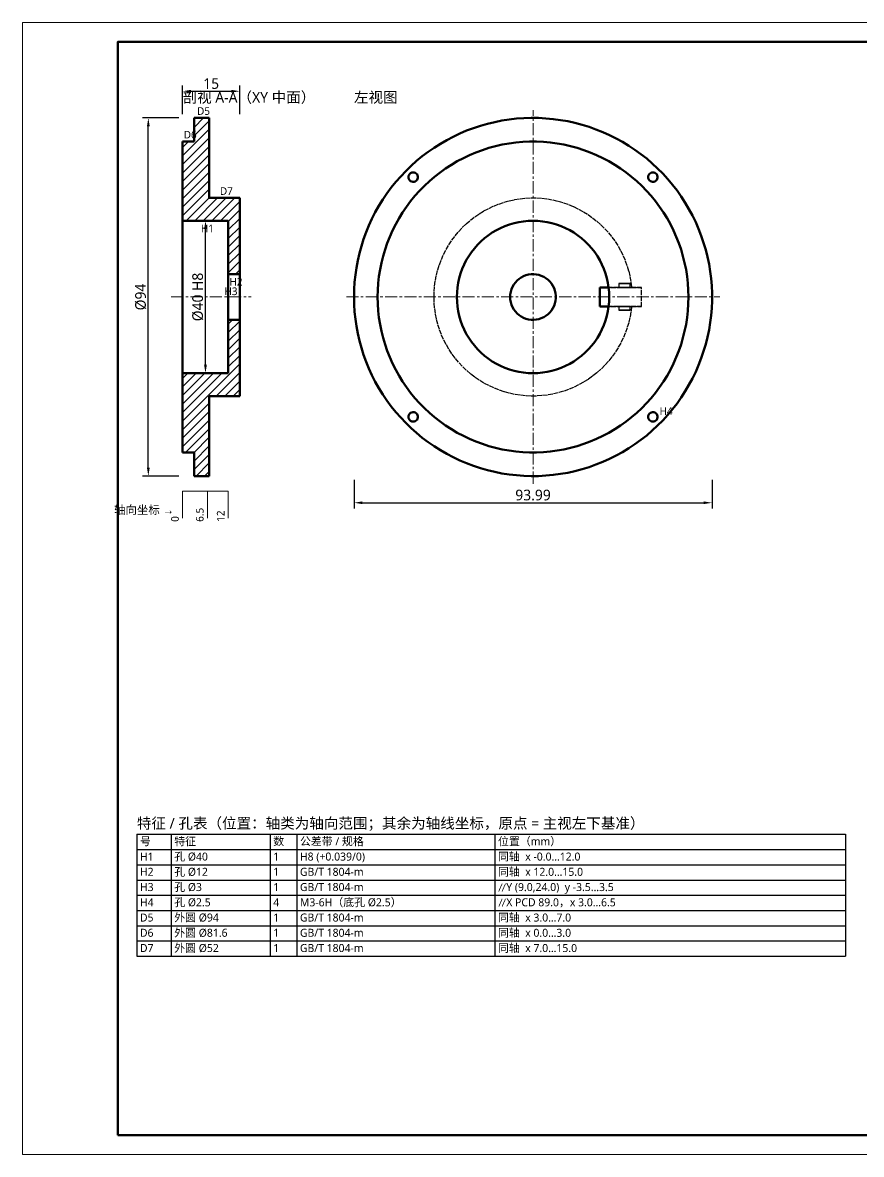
# Model space of a CAD drawing. Header units: millimetres. Extents: x 0 to 420, y 0 to 297.
# Drawn here: x 0 to 220.2, y 0 to 297 of the extents above; entities that cross this region are included whole.
import ezdxf

# ---------------------------------------------------------------- set-up
doc = ezdxf.new("R2010")
doc.units = ezdxf.units.MM
doc.linetypes.add('CENTER', pattern=[5.08, 3.175, -0.635, 0.635, -0.635])
doc.linetypes.add('DASHED', pattern=[1.524, 1.27, -0.254])
for name, color, linetype, lineweight in [('CENTER', 1, 'CENTER', 18), ('DIM', 3, 'CONTINUOUS', 18), ('FRAME', 7, 'CONTINUOUS', 70), ('HATCH', 8, 'CONTINUOUS', 13), ('HIDDEN', 8, 'DASHED', 25), ('TEXT', 7, 'CONTINUOUS', 25), ('VISIBLE', 7, 'CONTINUOUS', 50)]:
    doc.layers.add(name, color=color, linetype=linetype, lineweight=lineweight)
doc.styles.add('CJK', font='NotoSansCJK-Regular.ttc')
doc.dimstyles.new('GB', dxfattribs={"dimtxt": 2.8, "dimasz": 2.2, "dimexe": 1.5, "dimexo": 1, "dimgap": 0.6, "dimtad": 1, "dimlfac": 100, "dimzin": 12, "dimdsep": 46, "dimtxsty": 'CJK', "dimcen": 2.5, "dimazin": 3, "dimtfac": 0.5, "dimtmove": 2, "dimatfit": 3})

msp = doc.modelspace()

# ---------------------------------------------------------------- hatches: boundary and pattern name
at = {"layer": 'HATCH'}
h = msp.add_hatch(dxfattribs=at)
h.set_pattern_fill('ANSI31', scale=0.5)
h.paths.add_polyline_path([(49, 251), (49, 251.30108), (49, 251.60215), (49, 251.90323), (49, 252.2043), (49, 252.50538), (49, 252.80645), (49, 253.10753), (49, 253.4086), (49, 253.70968), (49, 254.01075), (49, 254.31183), (49, 254.6129), (49, 254.91398), (49, 255.21505), (49, 255.51613), (49, 255.8172), (49, 256.11828), (49, 256.41935), (49, 256.72043), (49, 257.02151), (49, 257.32258), (49, 257.62366), (49, 257.92473), (49, 258.22581), (49, 258.52688), (49, 258.82796), (49, 259.12903), (49, 259.43011), (49, 259.73118), (49, 260.03226), (49, 260.33333), (49, 260.63441), (49, 260.93548), (49, 261.23656), (49, 261.53763), (49, 261.83871), (49, 262.13978), (49, 262.44086), (49, 262.74194), (49, 263.04301), (49, 263.34409), (49, 263.64516), (49, 263.94624), (49, 264.24731), (49, 264.54839), (49, 264.84946), (49, 265.15054), (49, 265.45161), (49, 265.75269), (49, 266.05376), (49, 266.35484), (49, 266.65591), (49, 266.95699), (49, 267.25806), (49, 267.55914), (49, 267.86022), (49, 268.16129), (49, 268.46237), (49, 268.76344), (49, 269.06452), (49, 269.36559), (49, 269.66667), (49, 269.96774), (49, 270.26882), (49, 270.56989), (49, 270.87097), (49, 271.17204), (49, 271.47312), (49, 271.77419), (48.92473, 272), (48.62366, 272), (48.32258, 272), (48.02151, 272), (47.72043, 272), (47.41935, 272), (47.11828, 272), (46.8172, 272), (46.51613, 272), (46.21505, 272), (45.91398, 272), (45.6129, 272), (45.31183, 272), (45.01075, 272), (45, 271.70968), (45, 271.4086), (45, 271.10753), (45, 270.80645), (45, 270.50538), (45, 270.2043), (45, 269.90323), (45, 269.60215), (45, 269.30108), (45, 269), (45, 268.69892), (45, 268.39785), (45, 268.09677), (45, 267.7957), (45, 267.49462), (45, 267.19355), (45, 266.89247), (45, 266.5914), (45, 266.29032), (45, 265.98925), (44.88817, 265.8), (44.5871, 265.8), (44.28602, 265.8), (43.98495, 265.8), (43.68387, 265.8), (43.3828, 265.8), (43.08172, 265.8), (42.78065, 265.8), (42.47957, 265.8), (42.17849, 265.8), (42, 265.67742), (42, 265.37634), (42, 265.07527), (42, 264.77419), (42, 264.47312), (42, 264.17204), (42, 263.87097), (42, 263.56989), (42, 263.26882), (42, 262.96774), (42, 262.66667), (42, 262.36559), (42, 262.06452), (42, 261.76344), (42, 261.46237), (42, 261.16129), (42, 260.86022), (42, 260.55914), (42, 260.25806), (42, 259.95699), (42, 259.65591), (42, 259.35484), (42, 259.05376), (42, 258.75269), (42, 258.45161), (42, 258.15054), (42, 257.84946), (42, 257.54839), (42, 257.24731), (42, 256.94624), (42, 256.64516), (42, 256.34409), (42, 256.04301), (42, 255.74194), (42, 255.44086), (42, 255.13978), (42, 254.83871), (42, 254.53763), (42, 254.23656), (42, 253.93548), (42, 253.63441), (42, 253.33333), (42, 253.03226), (42, 252.73118), (42, 252.43011), (42, 252.12903), (42, 251.82796), (42, 251.52688), (42, 251.22581), (42, 250.92473), (42, 250.62366), (42, 250.32258), (42, 250.02151), (42, 249.72043), (42, 249.41935), (42, 249.11828), (42, 248.8172), (42, 248.51613), (42, 248.21505), (42, 247.91398), (42, 247.6129), (42, 247.31183), (42, 247.01075), (42, 246.70968), (42, 246.4086), (42, 246.10753), (42, 245.80645), (42, 245.50538), (42, 245.2043), (42.09677, 245), (42.39785, 245), (42.69892, 245), (43, 245), (43.30108, 245), (43.60215, 245), (43.90323, 245), (44.2043, 245), (44.50538, 245), (44.80645, 245), (45.10753, 245), (45.4086, 245), (45.70968, 245), (46.01075, 245), (46.31183, 245), (46.6129, 245), (46.91398, 245), (47.21505, 245), (47.51613, 245), (47.8172, 245), (48.11828, 245), (48.41935, 245), (48.72043, 245), (49.02151, 245), (49.32258, 245), (49.62366, 245), (49.92473, 245), (50.22581, 245), (50.52688, 245), (50.82796, 245), (51.12903, 245), (51.43011, 245), (51.73118, 245), (52.03226, 245), (52.33333, 245), (52.63441, 245), (52.93548, 245), (53.23656, 245), (53.53763, 245), (53.83871, 245), (54, 244.86022), (54, 244.55914), (54, 244.25806), (54, 243.95699), (54, 243.65591), (54, 243.35484), (54, 243.05376), (54, 242.75269), (54, 242.45161), (54, 242.15054), (54, 241.84946), (54, 241.54839), (54, 241.24731), (54, 240.94624), (54, 240.64516), (54, 240.34409), (54, 240.04301), (54, 239.74194), (54, 239.44086), (54, 239.13978), (54, 238.83871), (54, 238.53763), (54, 238.23656), (54, 237.93548), (54, 237.63441), (54, 237.33333), (54, 237.03226), (54, 236.73118), (54, 236.43011), (54, 236.12903), (54, 235.82796), (54, 235.52688), (54, 235.22581), (54, 234.92473), (54, 234.62366), (54, 234.32258), (54, 234.02151), (54, 233.72043), (54, 233.41935), (54, 233.11828), (54, 232.8172), (54, 232.51613), (54, 232.21505), (54, 231.91398), (54, 231.6129), (54, 231.31183), (54, 231.01075), (54.29032, 231), (54.5914, 231), (54.89247, 231), (55.19355, 231), (55.49462, 231), (55.7957, 231), (56.09677, 231), (56.39785, 231), (56.69892, 231), (57, 231), (57, 231.30108), (57, 231.60215), (57, 231.90323), (57, 232.2043), (57, 232.50538), (57, 232.80645), (57, 233.10753), (57, 233.4086), (57, 233.70968), (57, 234.01075), (57, 234.31183), (57, 234.6129), (57, 234.91398), (57, 235.21505), (57, 235.51613), (57, 235.8172), (57, 236.11828), (57, 236.41935), (57, 236.72043), (57, 237.02151), (57, 237.32258), (57, 237.62366), (57, 237.92473), (57, 238.22581), (57, 238.52688), (57, 238.82796), (57, 239.12903), (57, 239.43011), (57, 239.73118), (57, 240.03226), (57, 240.33333), (57, 240.63441), (57, 240.93548), (57, 241.23656), (57, 241.53763), (57, 241.83871), (57, 242.13978), (57, 242.44086), (57, 242.74194), (57, 243.04301), (57, 243.34409), (57, 243.64516), (57, 243.94624), (57, 244.24731), (57, 244.54839), (57, 244.84946), (57, 245.15054), (57, 245.45161), (57, 245.75269), (57, 246.05376), (57, 246.35484), (57, 246.65591), (57, 246.95699), (57, 247.25806), (57, 247.55914), (57, 247.86022), (57, 248.16129), (57, 248.46237), (57, 248.76344), (57, 249.06452), (57, 249.36559), (57, 249.66667), (57, 249.96774), (57, 250.26882), (57, 250.56989), (57, 250.87097), (56.82796, 251), (56.52688, 251), (56.22581, 251), (55.92473, 251), (55.62366, 251), (55.32258, 251), (55.02151, 251), (54.72043, 251), (54.41935, 251), (54.11828, 251), (53.8172, 251), (53.51613, 251), (53.21505, 251), (52.91398, 251), (52.6129, 251), (52.31183, 251), (52.01075, 251), (51.70968, 251), (51.4086, 251), (51.10753, 251), (50.80645, 251), (50.50538, 251), (50.2043, 251), (49.90323, 251), (49.60215, 251), (49.30108, 251), (49, 251)])
h = msp.add_hatch(dxfattribs=at)
h.set_pattern_fill('ANSI31', scale=0.5)
h.paths.add_polyline_path([(45, 178), (45.30108, 178), (45.60215, 178), (45.90323, 178), (46.2043, 178), (46.50538, 178), (46.80645, 178), (47.10753, 178), (47.4086, 178), (47.70968, 178), (48.01075, 178), (48.31183, 178), (48.6129, 178), (48.91398, 178), (49, 178.21505), (49, 178.51613), (49, 178.8172), (49, 179.11828), (49, 179.41935), (49, 179.72043), (49, 180.02151), (49, 180.32258), (49, 180.62366), (49, 180.92473), (49, 181.22581), (49, 181.52688), (49, 181.82796), (49, 182.12903), (49, 182.43011), (49, 182.73118), (49, 183.03226), (49, 183.33333), (49, 183.63441), (49, 183.93548), (49, 184.23656), (49, 184.53763), (49, 184.83871), (49, 185.13978), (49, 185.44086), (49, 185.74194), (49, 186.04301), (49, 186.34409), (49, 186.64516), (49, 186.94624), (49, 187.24731), (49, 187.54839), (49, 187.84946), (49, 188.15054), (49, 188.45161), (49, 188.75269), (49, 189.05376), (49, 189.35484), (49, 189.65591), (49, 189.95699), (49, 190.25806), (49, 190.55914), (49, 190.86022), (49, 191.16129), (49, 191.46237), (49, 191.76344), (49, 192.06452), (49, 192.36559), (49, 192.66667), (49, 192.96774), (49, 193.26882), (49, 193.56989), (49, 193.87097), (49, 194.17204), (49, 194.47312), (49, 194.77419), (49, 195.07527), (49, 195.37634), (49, 195.67742), (49, 195.97849), (49, 196.27957), (49, 196.58065), (49, 196.88172), (49, 197.1828), (49, 197.48387), (49, 197.78495), (49, 198.08602), (49, 198.3871), (49, 198.68817), (49, 198.98925), (49.29032, 199), (49.5914, 199), (49.89247, 199), (50.19355, 199), (50.49462, 199), (50.7957, 199), (51.09677, 199), (51.39785, 199), (51.69892, 199), (52, 199), (52.30108, 199), (52.60215, 199), (52.90323, 199), (53.2043, 199), (53.50538, 199), (53.80645, 199), (54.10753, 199), (54.4086, 199), (54.70968, 199), (55.01075, 199), (55.31183, 199), (55.6129, 199), (55.91398, 199), (56.21505, 199), (56.51613, 199), (56.8172, 199), (57, 199.11828), (57, 199.41935), (57, 199.72043), (57, 200.02151), (57, 200.32258), (57, 200.62366), (57, 200.92473), (57, 201.22581), (57, 201.52688), (57, 201.82796), (57, 202.12903), (57, 202.43011), (57, 202.73118), (57, 203.03226), (57, 203.33333), (57, 203.63441), (57, 203.93548), (57, 204.23656), (57, 204.53763), (57, 204.83871), (57, 205.13978), (57, 205.44086), (57, 205.74194), (57, 206.04301), (57, 206.34409), (57, 206.64516), (57, 206.94624), (57, 207.24731), (57, 207.54839), (57, 207.84946), (57, 208.15054), (57, 208.45161), (57, 208.75269), (57, 209.05376), (57, 209.35484), (57, 209.65591), (57, 209.95699), (57, 210.25806), (57, 210.55914), (57, 210.86022), (57, 211.16129), (57, 211.46237), (57, 211.76344), (57, 212.06452), (57, 212.36559), (57, 212.66667), (57, 212.96774), (57, 213.26882), (57, 213.56989), (57, 213.87097), (57, 214.17204), (57, 214.47312), (57, 214.77419), (57, 215.07527), (57, 215.37634), (57, 215.67742), (57, 215.97849), (57, 216.27957), (57, 216.58065), (57, 216.88172), (57, 217.1828), (57, 217.48387), (57, 217.78495), (57, 218.08602), (57, 218.3871), (57, 218.68817), (57, 218.98925), (56.70968, 219), (56.4086, 219), (56.10753, 219), (55.80645, 219), (55.50538, 219), (55.2043, 219), (54.90323, 219), (54.60215, 219), (54.30108, 219), (54, 219), (54, 218.69892), (54, 218.39785), (54, 218.09677), (54, 217.7957), (54, 217.49462), (54, 217.19355), (54, 216.89247), (54, 216.5914), (54, 216.29032), (54, 215.98925), (54, 215.68817), (54, 215.3871), (54, 215.08602), (54, 214.78495), (54, 214.48387), (54, 214.1828), (54, 213.88172), (54, 213.58065), (54, 213.27957), (54, 212.97849), (54, 212.67742), (54, 212.37634), (54, 212.07527), (54, 211.77419), (54, 211.47312), (54, 211.17204), (54, 210.87097), (54, 210.56989), (54, 210.26882), (54, 209.96774), (54, 209.66667), (54, 209.36559), (54, 209.06452), (54, 208.76344), (54, 208.46237), (54, 208.16129), (54, 207.86022), (54, 207.55914), (54, 207.25806), (54, 206.95699), (54, 206.65591), (54, 206.35484), (54, 206.05376), (54, 205.75269), (54, 205.45161), (54, 205.15054), (53.84946, 205), (53.54839, 205), (53.24731, 205), (52.94624, 205), (52.64516, 205), (52.34409, 205), (52.04301, 205), (51.74194, 205), (51.44086, 205), (51.13978, 205), (50.83871, 205), (50.53763, 205), (50.23656, 205), (49.93548, 205), (49.63441, 205), (49.33333, 205), (49.03226, 205), (48.73118, 205), (48.43011, 205), (48.12903, 205), (47.82796, 205), (47.52688, 205), (47.22581, 205), (46.92473, 205), (46.62366, 205), (46.32258, 205), (46.02151, 205), (45.72043, 205), (45.41935, 205), (45.11828, 205), (44.8172, 205), (44.51613, 205), (44.21505, 205), (43.91398, 205), (43.6129, 205), (43.31183, 205), (43.01075, 205), (42.70968, 205), (42.4086, 205), (42.10753, 205), (42, 204.80645), (42, 204.50538), (42, 204.2043), (42, 203.90323), (42, 203.60215), (42, 203.30108), (42, 203), (42, 202.69892), (42, 202.39785), (42, 202.09677), (42, 201.7957), (42, 201.49462), (42, 201.19355), (42, 200.89247), (42, 200.5914), (42, 200.29032), (42, 199.98925), (42, 199.68817), (42, 199.3871), (42, 199.08602), (42, 198.78495), (42, 198.48387), (42, 198.1828), (42, 197.88172), (42, 197.58065), (42, 197.27957), (42, 196.97849), (42, 196.67742), (42, 196.37634), (42, 196.07527), (42, 195.77419), (42, 195.47312), (42, 195.17204), (42, 194.87097), (42, 194.56989), (42, 194.26882), (42, 193.96774), (42, 193.66667), (42, 193.36559), (42, 193.06452), (42, 192.76344), (42, 192.46237), (42, 192.16129), (42, 191.86022), (42, 191.55914), (42, 191.25806), (42, 190.95699), (42, 190.65591), (42, 190.35484), (42, 190.05376), (42, 189.75269), (42, 189.45161), (42, 189.15054), (42, 188.84946), (42, 188.54839), (42, 188.24731), (42, 187.94624), (42, 187.64516), (42, 187.34409), (42, 187.04301), (42, 186.74194), (42, 186.44086), (42, 186.13978), (42, 185.83871), (42, 185.53763), (42, 185.23656), (42, 184.93548), (42, 184.63441), (42, 184.33333), (42.16774, 184.2), (42.46882, 184.2), (42.76989, 184.2), (43.07097, 184.2), (43.37204, 184.2), (43.67312, 184.2), (43.97419, 184.2), (44.27527, 184.2), (44.57634, 184.2), (44.87742, 184.2), (45, 184.02151), (45, 183.72043), (45, 183.41935), (45, 183.11828), (45, 182.8172), (45, 182.51613), (45, 182.21505), (45, 181.91398), (45, 181.6129), (45, 181.31183), (45, 181.01075), (45, 180.70968), (45, 180.4086), (45, 180.10753), (45, 179.80645), (45, 179.50538), (45, 179.2043), (45, 178.90323), (45, 178.60215), (45, 178.30108), (45, 178)])

# ---------------------------------------------------------------- linework, layer by layer
at = {"layer": 'CENTER'}
for p, q in [((134, 176), (134, 274)), ((39, 225), (60, 225)), ((85, 225), (183, 225))]:
    msp.add_line(p, q, dxfattribs=at)
at = {"layer": 'DIM'}
for p, q in [((42, 174), (42, 167)), ((42, 174), (54, 174)), ((48.5, 174), (48.5, 167)), ((54, 174), (54, 167))]:
    msp.add_line(p, q, dxfattribs=at)
at = {"layer": 'FRAME', "lineweight": 18}
msp.add_lwpolyline([(0, 0), (420, 0), (420, 297), (0, 297)], close=True, dxfattribs=at)
at = {"layer": 'FRAME'}
msp.add_lwpolyline([(25, 5), (415, 5), (415, 292), (25, 292)], close=True, dxfattribs=at)
at = {"layer": 'HIDDEN'}
for points in [[(87, 225), (87.03963, 226.92959), (87.15844, 228.85592), (87.35624, 230.77575), (87.63269, 232.68584), (87.98732, 234.58297), (88.41954, 236.46394), (88.92863, 238.32559), (89.51371, 240.16476), (90.17381, 241.97836), (90.9078, 243.76333), (91.71446, 245.51666), (92.59243, 247.2354), (93.54021, 248.91664), (94.55622, 250.55755), (95.63875, 252.15537), (96.78595, 253.7074), (97.99591, 255.21102), (99.26658, 256.6637), (100.59582, 258.06298), (101.98138, 259.40651), (103.42094, 260.69203), (104.91206, 261.91736), (106.45223, 263.08044), (108.03885, 264.17931), (109.66924, 265.21212), (111.34067, 266.17711), (113.0503, 267.07267), (114.79526, 267.89729), (116.5726, 268.64958), (118.37932, 269.32826), (120.21239, 269.93219), (122.06871, 270.46036), (123.94515, 270.91187), (125.83854, 271.28596), (127.74569, 271.58201), (129.66339, 271.79951), (131.5884, 271.93809), (133.51748, 271.99752), (135.44737, 271.97771), (137.37482, 271.87868), (139.29658, 271.7006), (141.20941, 271.44378), (143.11008, 271.10864), (144.99539, 270.69575), (146.86216, 270.20581), (148.70724, 269.63964), (150.52752, 268.99819), (152.31994, 268.28256), (154.08146, 267.49394), (155.80912, 266.63367), (157.5, 265.70319), (159.15126, 264.70408), (160.7601, 263.63802), (162.32383, 262.50681), (163.83979, 261.31235), (165.30544, 260.05666), (166.7183, 258.74186), (168.07598, 257.37016), (169.37621, 255.94388), (170.61679, 254.46542), (171.79562, 252.93727), (172.91072, 251.36202), (173.96021, 249.74231), (174.94231, 248.08088), (175.85538, 246.38054), (176.69787, 244.64414), (177.46836, 242.87461), (178.16555, 241.07495), (178.78827, 239.24818), (179.33547, 237.39738), (179.80622, 235.52568), (180.19974, 233.63623), (180.51534, 231.73221), (180.75252, 229.81685), (180.91086, 227.89336), (180.99009, 225.965), (180.99009, 224.035), (180.91086, 222.10664), (180.75252, 220.18315), (180.51534, 218.26779), (180.19974, 216.36377), (179.80622, 214.47432), (179.33547, 212.60262), (178.78827, 210.75182), (178.16555, 208.92505), (177.46836, 207.12539), (176.69787, 205.35586), (175.85538, 203.61946), (174.94231, 201.91912), (173.96021, 200.25769), (172.91072, 198.63798), (171.79562, 197.06273), (170.61679, 195.53458), (169.37621, 194.05612), (168.07598, 192.62984), (166.7183, 191.25814), (165.30544, 189.94334), (163.83979, 188.68765), (162.32383, 187.49319), (160.7601, 186.36198), (159.15126, 185.29592), (157.5, 184.29681), (155.80912, 183.36633), (154.08146, 182.50606), (152.31994, 181.71744), (150.52752, 181.00181), (148.70724, 180.36036), (146.86216, 179.79419), (144.99539, 179.30425), (143.11008, 178.89136), (141.20941, 178.55622), (139.29658, 178.2994), (137.37482, 178.12132), (135.44737, 178.02229), (133.51748, 178.00248), (131.5884, 178.06191), (129.66339, 178.20049), (127.74569, 178.41799), (125.83854, 178.71404), (123.94515, 179.08813), (122.06871, 179.53964), (120.21239, 180.06781), (118.37932, 180.67174), (116.5726, 181.35042), (114.79526, 182.10271), (113.0503, 182.92733), (111.34067, 183.82289), (109.66924, 184.78788), (108.03885, 185.82069), (106.45223, 186.91956), (104.91206, 188.08264), (103.42094, 189.30797), (101.98138, 190.59349), (100.59582, 191.93702), (99.26658, 193.3363), (97.99591, 194.78898), (96.78595, 196.2926), (95.63875, 197.84463), (94.55622, 199.44245), (93.54021, 201.08336), (92.59243, 202.7646), (91.71446, 204.48334), (90.9078, 206.23667), (90.17381, 208.02164), (89.51371, 209.83524), (88.92863, 211.67441), (88.41954, 213.53606), (87.98732, 215.41703), (87.63269, 217.31416), (87.35624, 219.22425), (87.15844, 221.14408), (87.03963, 223.07041), (87, 225)], [(93.2, 225), (93.23993, 226.80472), (93.35966, 228.60591), (93.55894, 230.40004), (93.83738, 232.1836), (94.19445, 233.95309), (94.62943, 235.70506), (95.14149, 237.43608), (95.72961, 239.14275), (96.39265, 240.82173), (97.12931, 242.46974), (97.93814, 244.08356), (98.81757, 245.66002), (99.76586, 247.19603), (100.78118, 248.6886), (101.86151, 250.13479), (103.00477, 251.53178), (104.20869, 252.87684), (105.47094, 254.16732), (106.78903, 255.40071), (108.16039, 256.57459), (109.58233, 257.68665), (111.05207, 258.73474), (112.56673, 259.71678), (114.12335, 260.63087), (115.71888, 261.4752), (117.35019, 262.24814), (119.01409, 262.94816), (120.70734, 263.57389), (122.4266, 264.12412), (124.16852, 264.59775), (125.92968, 264.99387), (127.70664, 265.31171), (129.49592, 265.55063), (131.29402, 265.71017), (133.09742, 265.79002), (134.90258, 265.79002), (136.70598, 265.71017), (138.50408, 265.55063), (140.29336, 265.31171), (142.07032, 264.99387), (143.83148, 264.59775), (145.5734, 264.12412), (147.29266, 263.57389), (148.98591, 262.94816), (150.64981, 262.24814), (152.28112, 261.4752), (153.87665, 260.63087), (155.43327, 259.71678), (156.94793, 258.73474), (158.41767, 257.68665), (159.83961, 256.57459), (161.21097, 255.40071), (162.52906, 254.16732), (163.79131, 252.87684), (164.99523, 251.53178), (166.13849, 250.13479), (167.21882, 248.6886), (168.23414, 247.19603), (169.18243, 245.66002), (170.06186, 244.08356), (170.87069, 242.46974), (171.60735, 240.82173), (172.27039, 239.14275), (172.85851, 237.43608), (173.37057, 235.70506), (173.80555, 233.95309), (174.16262, 232.1836), (174.44106, 230.40004), (174.64034, 228.60591), (174.76007, 226.80472), (174.8, 225), (174.76007, 223.19528), (174.64034, 221.39409), (174.44106, 219.59996), (174.16262, 217.8164), (173.80555, 216.04691), (173.37057, 214.29494), (172.85851, 212.56392), (172.27039, 210.85725), (171.60735, 209.17827), (170.87069, 207.53026), (170.06186, 205.91644), (169.18243, 204.33998), (168.23414, 202.80397), (167.21882, 201.3114), (166.13849, 199.86521), (164.99523, 198.46822), (163.79131, 197.12316), (162.52906, 195.83268), (161.21097, 194.59929), (159.83961, 193.42541), (158.41767, 192.31335), (156.94793, 191.26526), (155.43327, 190.28322), (153.87665, 189.36913), (152.28112, 188.5248), (150.64981, 187.75186), (148.98591, 187.05184), (147.29266, 186.42611), (145.5734, 185.87588), (143.83148, 185.40225), (142.07032, 185.00613), (140.29336, 184.68829), (138.50408, 184.44937), (136.70598, 184.28983), (134.90258, 184.20998), (133.09742, 184.20998), (131.29402, 184.28983), (129.49592, 184.44937), (127.70664, 184.68829), (125.92968, 185.00613), (124.16852, 185.40225), (122.4266, 185.87588), (120.70734, 186.42611), (119.01409, 187.05184), (117.35019, 187.75186), (115.71888, 188.5248), (114.12335, 189.36913), (112.56673, 190.28322), (111.05207, 191.26526), (109.58233, 192.31335), (108.16039, 193.42541), (106.78903, 194.59929), (105.47094, 195.83268), (104.20869, 197.12316), (103.00477, 198.46822), (101.86151, 199.86521), (100.78118, 201.3114), (99.76586, 202.80397), (98.81757, 204.33998), (97.93814, 205.91644), (97.12931, 207.53026), (96.39265, 209.17827), (95.72961, 210.85725), (95.14149, 212.56392), (94.62943, 214.29494), (94.19445, 216.04691), (93.83738, 217.8164), (93.55894, 219.59996), (93.35966, 221.39409), (93.23993, 223.19528), (93.2, 225)], [(101.28375, 256.46625), (101.32302, 256.77711), (101.43836, 257.06844), (101.62254, 257.32194), (101.86396, 257.52166), (102.14748, 257.65507), (102.45526, 257.71379), (102.76797, 257.69411), (103.06597, 257.59729), (103.33053, 257.42939), (103.54502, 257.20098), (103.69597, 256.92641), (103.77389, 256.62292), (103.77389, 256.30959), (103.69597, 256.0061), (103.54502, 255.73152), (103.33053, 255.50311), (103.06597, 255.33522), (102.76797, 255.23839), (102.45526, 255.21872), (102.14748, 255.27743), (101.86396, 255.41084), (101.62254, 255.61057), (101.43836, 255.86406), (101.32302, 256.15539), (101.28375, 256.46625)], [(164.21625, 256.46625), (164.25552, 256.77711), (164.37087, 257.06844), (164.55504, 257.32194), (164.79647, 257.52166), (165.07998, 257.65507), (165.38776, 257.71379), (165.70048, 257.69411), (165.99848, 257.59729), (166.26303, 257.42939), (166.47752, 257.20098), (166.62847, 256.92641), (166.7064, 256.62292), (166.7064, 256.30959), (166.62847, 256.0061), (166.47752, 255.73152), (166.26303, 255.50311), (165.99848, 255.33522), (165.70048, 255.23839), (165.38776, 255.21872), (165.07998, 255.27743), (164.79647, 255.41084), (164.55504, 255.61057), (164.37087, 255.86406), (164.25552, 256.15539), (164.21625, 256.46625)], [(108, 225), (108.03984, 226.43886), (108.15925, 227.8733), (108.35786, 229.29894), (108.63507, 230.71141), (108.99001, 232.10636), (109.42161, 233.47954), (109.92854, 234.82673), (110.50924, 236.1438), (111.16195, 237.42672), (111.88465, 238.67155), (112.67513, 239.87447), (113.53097, 241.03181), (114.44955, 242.14001), (115.42805, 243.19568), (116.46347, 244.19558), (117.55264, 245.13664), (118.69222, 246.01599), (119.87872, 246.83093), (121.10849, 247.57895), (122.37778, 248.25777), (123.68269, 248.86531), (125.01923, 249.39971), (126.38328, 249.85932), (127.77069, 250.24273), (129.17718, 250.54879), (130.59846, 250.77653), (132.03016, 250.92527), (133.4679, 250.99455), (134.90727, 250.98417), (136.34386, 250.89414), (137.77326, 250.72474), (139.19111, 250.47651), (140.59304, 250.15019), (141.97476, 249.74678), (143.33204, 249.26753), (144.66072, 248.7139), (145.95672, 248.08759), (147.21608, 247.39051), (148.43493, 246.62482), (149.60954, 245.79284), (150.73631, 244.89713), (151.81178, 243.94044), (152.83266, 242.9257), (153.79582, 241.85602), (154.69831, 240.73468), (155.53736, 239.56511), (156.31039, 238.35089), (157.01505, 237.09576), (157.64917, 235.80356), (158.2108, 234.47824), (158.69823, 233.12388), (159.10996, 231.74461), (159.44473, 230.34468), (159.70152, 228.92836), (159.87953, 227.5)], [(108, 225), (108.03984, 226.43886), (108.15925, 227.8733), (108.35786, 229.29894), (108.63507, 230.71141), (108.99001, 232.10636), (109.42161, 233.47954), (109.92854, 234.82673), (110.50924, 236.1438), (111.16195, 237.42672), (111.88465, 238.67155), (112.67513, 239.87447), (113.53097, 241.03181), (114.44955, 242.14001), (115.42805, 243.19568), (116.46347, 244.19558), (117.55264, 245.13664), (118.69222, 246.01599), (119.87872, 246.83093), (121.10849, 247.57895), (122.37778, 248.25777), (123.68269, 248.86531), (125.01923, 249.39971), (126.38328, 249.85932), (127.77069, 250.24273), (129.17718, 250.54879), (130.59846, 250.77653), (132.03016, 250.92527), (133.4679, 250.99455), (134.90727, 250.98417), (136.34386, 250.89414), (137.77326, 250.72474), (139.19111, 250.47651), (140.59304, 250.15019), (141.97476, 249.74678), (143.33204, 249.26753), (144.66072, 248.7139), (145.95672, 248.08759), (147.21608, 247.39051), (148.43493, 246.62482), (149.60954, 245.79284), (150.73631, 244.89713), (151.81178, 243.94044), (152.83266, 242.9257), (153.79582, 241.85602), (154.69831, 240.73468), (155.53736, 239.56511), (156.31039, 238.35089), (157.01505, 237.09576), (157.64917, 235.80356), (158.2108, 234.47824), (158.69823, 233.12388), (159.10996, 231.74461), (159.44473, 230.34468), (159.70152, 228.92836), (159.87953, 227.5)], [(114, 225), (114.03947, 226.25595), (114.15774, 227.50694), (114.35433, 228.74804), (114.62848, 229.97434), (114.97909, 231.18101), (115.40478, 232.36327), (115.90388, 233.51647), (116.47441, 234.63605), (117.11412, 235.7176), (117.82048, 236.75684), (118.59072, 237.74967), (119.42178, 238.69217), (120.31038, 239.58062), (121.25303, 240.41151), (122.24599, 241.18157), (123.28535, 241.88776), (124.36701, 242.52728), (125.48669, 243.09761), (126.63998, 243.59651), (127.82232, 244.022), (129.02905, 244.37239), (130.2554, 244.64632), (131.49653, 244.8427), (132.74754, 244.96075), (134.0035, 245), (135.25944, 244.96031), (136.51041, 244.84182), (137.75148, 244.64501), (138.97773, 244.37065), (140.18433, 244.01983), (141.36652, 243.59393), (142.51964, 243.09463), (143.63912, 242.52391), (144.72055, 241.88401), (145.75967, 241.17746), (146.75236, 240.40705), (147.69472, 239.57583), (148.58301, 238.68706), (149.41374, 237.74427), (150.18363, 236.75118), (150.88963, 235.71169), (151.52896, 234.62992), (152.0991, 233.51014), (152.5978, 232.35677), (153.02308, 231.17435), (153.37326, 229.96756), (153.64698, 228.74117), (153.84313, 227.5)], [(128, 225), (128.03911, 224.31605), (128.15593, 223.64102), (128.34893, 222.9837), (128.61561, 222.35267), (128.95248, 221.75616), (129.35515, 221.20193), (129.81837, 220.69721), (130.33611, 220.24859), (130.90162, 219.86191), (131.50751, 219.54221), (132.1459, 219.29366), (132.80846, 219.1195), (133.48655, 219.02201), (134.17134, 219.00245), (134.85389, 219.06107), (135.52531, 219.19712), (136.17685, 219.40882), (136.8, 219.6934), (137.38666, 220.04717), (137.92916, 220.4655), (138.42045, 220.94295), (138.8541, 221.47329), (139.22448, 222.0496), (139.52674, 222.66438), (139.75696, 223.3096), (139.91212, 223.97687), (139.99021, 224.65747), (139.99021, 225.34253), (139.91212, 226.02313), (139.75696, 226.6904), (139.52674, 227.33562), (139.22448, 227.9504), (138.8541, 228.52671), (138.42045, 229.05705), (137.92916, 229.5345), (137.38666, 229.95283), (136.8, 230.3066), (136.17685, 230.59118), (135.52531, 230.80288), (134.85389, 230.93893), (134.17134, 230.99755), (133.48655, 230.97799), (132.80846, 230.8805), (132.1459, 230.70634), (131.50751, 230.45779), (130.90162, 230.13809), (130.33611, 229.75141), (129.81837, 229.30279), (129.35515, 228.79807), (128.95248, 228.24384), (128.61561, 227.64733), (128.34893, 227.0163), (128.15593, 226.35898), (128.03911, 225.68395), (128, 225)], [(151.5, 227.5), (159.87953, 227.5)], [(151.5, 222.5), (151.5, 227.5)], [(162.5, 227.5), (153.84313, 227.5)], [(153.84313, 222.5), (153.96075, 223.74754), (154, 225), (153.96075, 226.25246), (153.84313, 227.5)], [(156.5, 228.5), (156.53761, 228.5), (156.64855, 228.5), (156.82725, 228.5), (157.06477, 228.5), (157.34917, 228.5), (157.66622, 228.5), (158, 228.5), (158.33378, 228.5), (158.65083, 228.5), (158.93523, 228.5), (159.17275, 228.5), (159.35145, 228.5), (159.46239, 228.5), (159.5, 228.5)], [(159.5, 228.5), (159.46239, 228.5), (159.35145, 228.5), (159.17275, 228.5), (158.93523, 228.5), (158.65083, 228.5), (158.33378, 228.5), (158, 228.5), (157.66622, 228.5), (157.34917, 228.5), (157.06477, 228.5), (156.82725, 228.5), (156.64855, 228.5), (156.53761, 228.5), (156.5, 228.5)], [(156.5, 228.5), (156.5, 227.5)], [(156.5, 227.5), (156.53761, 227.5), (156.64855, 227.5), (156.82725, 227.5), (157.06477, 227.5), (157.34917, 227.5), (157.66622, 227.5), (158, 227.5), (158.33378, 227.5), (158.65083, 227.5), (158.93523, 227.5), (159.17275, 227.5), (159.35145, 227.5), (159.46239, 227.5), (159.5, 227.5)], [(159.5, 227.5), (159.46239, 227.5), (159.35145, 227.5), (159.17275, 227.5), (158.93523, 227.5), (158.65083, 227.5), (158.33378, 227.5), (158, 227.5), (157.66622, 227.5), (157.34917, 227.5), (157.06477, 227.5), (156.82725, 227.5), (156.64855, 227.5), (156.53761, 227.5), (156.5, 227.5)], [(159.5, 227.5), (159.5, 228.5)], [(159.87953, 227.5), (162.5, 227.5)], [(162.5, 222.5), (162.5, 227.5)], [(162.5, 222.5), (162.5, 227.5)], [(159.87953, 222.5), (159.70152, 221.07164), (159.44473, 219.65532), (159.10996, 218.25539), (158.69823, 216.87612), (158.2108, 215.52176), (157.64917, 214.19644), (157.01505, 212.90424), (156.31039, 211.64911), (155.53736, 210.43489), (154.69831, 209.26532), (153.79582, 208.14398), (152.83266, 207.0743), (151.81178, 206.05956), (150.73631, 205.10287), (149.60954, 204.20716), (148.43493, 203.37518), (147.21608, 202.60949), (145.95672, 201.91241), (144.66072, 201.2861), (143.33204, 200.73247), (141.97476, 200.25322), (140.59304, 199.84981), (139.19111, 199.52349), (137.77326, 199.27526), (136.34386, 199.10586), (134.90727, 199.01583), (133.4679, 199.00545), (132.03016, 199.07473), (130.59846, 199.22347), (129.17718, 199.45121), (127.77069, 199.75727), (126.38328, 200.14068), (125.01923, 200.60029), (123.68269, 201.13469), (122.37778, 201.74223), (121.10849, 202.42105), (119.87872, 203.16907), (118.69222, 203.98401), (117.55264, 204.86336), (116.46347, 205.80442), (115.42805, 206.80432), (114.44955, 207.85999), (113.53097, 208.96819), (112.67513, 210.12553), (111.88465, 211.32845), (111.16195, 212.57328), (110.50924, 213.8562), (109.92854, 215.17327), (109.42161, 216.52046), (108.99001, 217.89364), (108.63507, 219.28859), (108.35786, 220.70106), (108.15925, 222.1267), (108.03984, 223.56114), (108, 225)], [(159.87953, 222.5), (159.70152, 221.07164), (159.44473, 219.65532), (159.10996, 218.25539), (158.69823, 216.87612), (158.2108, 215.52176), (157.64917, 214.19644), (157.01505, 212.90424), (156.31039, 211.64911), (155.53736, 210.43489), (154.69831, 209.26532), (153.79582, 208.14398), (152.83266, 207.0743), (151.81178, 206.05956), (150.73631, 205.10287), (149.60954, 204.20716), (148.43493, 203.37518), (147.21608, 202.60949), (145.95672, 201.91241), (144.66072, 201.2861), (143.33204, 200.73247), (141.97476, 200.25322), (140.59304, 199.84981), (139.19111, 199.52349), (137.77326, 199.27526), (136.34386, 199.10586), (134.90727, 199.01583), (133.4679, 199.00545), (132.03016, 199.07473), (130.59846, 199.22347), (129.17718, 199.45121), (127.77069, 199.75727), (126.38328, 200.14068), (125.01923, 200.60029), (123.68269, 201.13469), (122.37778, 201.74223), (121.10849, 202.42105), (119.87872, 203.16907), (118.69222, 203.98401), (117.55264, 204.86336), (116.46347, 205.80442), (115.42805, 206.80432), (114.44955, 207.85999), (113.53097, 208.96819), (112.67513, 210.12553), (111.88465, 211.32845), (111.16195, 212.57328), (110.50924, 213.8562), (109.92854, 215.17327), (109.42161, 216.52046), (108.99001, 217.89364), (108.63507, 219.28859), (108.35786, 220.70106), (108.15925, 222.1267), (108.03984, 223.56114), (108, 225)], [(153.84313, 222.5), (153.64698, 221.25883), (153.37326, 220.03244), (153.02308, 218.82565), (152.5978, 217.64323), (152.0991, 216.48986), (151.52896, 215.37008), (150.88963, 214.28831), (150.18363, 213.24882), (149.41374, 212.25573), (148.58301, 211.31294), (147.69472, 210.42417), (146.75236, 209.59295), (145.75967, 208.82254), (144.72055, 208.11599), (143.63912, 207.47609), (142.51964, 206.90537), (141.36652, 206.40607), (140.18433, 205.98017), (138.97773, 205.62935), (137.75148, 205.35499), (136.51041, 205.15818), (135.25944, 205.03969), (134.0035, 205), (132.74754, 205.03925), (131.49653, 205.1573), (130.2554, 205.35368), (129.02905, 205.62761), (127.82232, 205.978), (126.63998, 206.40349), (125.48669, 206.90239), (124.36701, 207.47272), (123.28535, 208.11224), (122.24599, 208.81843), (121.25303, 209.58849), (120.31038, 210.41938), (119.42178, 211.30783), (118.59072, 212.25033), (117.82048, 213.24316), (117.11412, 214.2824), (116.47441, 215.36395), (115.90388, 216.48353), (115.40478, 217.63673), (114.97909, 218.81899), (114.62848, 220.02566), (114.35433, 221.25196), (114.15774, 222.49306), (114.03947, 223.74405), (114, 225)], [(151.5, 222.5), (159.87953, 222.5)], [(162.5, 222.5), (153.84313, 222.5)], [(156.5, 222.5), (156.53761, 222.5), (156.64855, 222.5), (156.82725, 222.5), (157.06477, 222.5), (157.34917, 222.5), (157.66622, 222.5), (158, 222.5), (158.33378, 222.5), (158.65083, 222.5), (158.93523, 222.5), (159.17275, 222.5), (159.35145, 222.5), (159.46239, 222.5), (159.5, 222.5)], [(159.5, 222.5), (159.46239, 222.5), (159.35145, 222.5), (159.17275, 222.5), (158.93523, 222.5), (158.65083, 222.5), (158.33378, 222.5), (158, 222.5), (157.66622, 222.5), (157.34917, 222.5), (157.06477, 222.5), (156.82725, 222.5), (156.64855, 222.5), (156.53761, 222.5), (156.5, 222.5)], [(156.5, 222.5), (156.5, 221.5)], [(156.5, 221.5), (156.53761, 221.5), (156.64855, 221.5), (156.82725, 221.5), (157.06477, 221.5), (157.34917, 221.5), (157.66622, 221.5), (158, 221.5), (158.33378, 221.5), (158.65083, 221.5), (158.93523, 221.5), (159.17275, 221.5), (159.35145, 221.5), (159.46239, 221.5), (159.5, 221.5)], [(159.5, 221.5), (159.46239, 221.5), (159.35145, 221.5), (159.17275, 221.5), (158.93523, 221.5), (158.65083, 221.5), (158.33378, 221.5), (158, 221.5), (157.66622, 221.5), (157.34917, 221.5), (157.06477, 221.5), (156.82725, 221.5), (156.64855, 221.5), (156.53761, 221.5), (156.5, 221.5)], [(159.5, 221.5), (159.5, 222.5)], [(159.87953, 222.5), (162.5, 222.5)], [(101.28375, 193.53375), (101.32302, 193.84461), (101.43836, 194.13594), (101.62254, 194.38943), (101.86396, 194.58916), (102.14748, 194.72257), (102.45526, 194.78128), (102.76797, 194.76161), (103.06597, 194.66478), (103.33053, 194.49689), (103.54502, 194.26848), (103.69597, 193.9939), (103.77389, 193.69041), (103.77389, 193.37708), (103.69597, 193.07359), (103.54502, 192.79902), (103.33053, 192.57061), (103.06597, 192.40271), (102.76797, 192.30589), (102.45526, 192.28621), (102.14748, 192.34493), (101.86396, 192.47834), (101.62254, 192.67806), (101.43836, 192.93156), (101.32302, 193.22289), (101.28375, 193.53375)], [(164.21625, 193.53375), (164.25552, 193.84461), (164.37087, 194.13594), (164.55504, 194.38943), (164.79647, 194.58916), (165.07998, 194.72257), (165.38776, 194.78128), (165.70048, 194.76161), (165.99848, 194.66478), (166.26303, 194.49689), (166.47752, 194.26848), (166.62847, 193.9939), (166.7064, 193.69041), (166.7064, 193.37708), (166.62847, 193.07359), (166.47752, 192.79902), (166.26303, 192.57061), (165.99848, 192.40271), (165.70048, 192.30589), (165.38776, 192.28621), (165.07998, 192.34493), (164.79647, 192.47834), (164.55504, 192.67806), (164.37087, 192.93156), (164.25552, 193.22289), (164.21625, 193.53375)]]:
    msp.add_lwpolyline(points, dxfattribs=at)
at = {"layer": 'TEXT'}
for p, q in [((30, 84), (30, 52)), ((39, 84), (39, 52)), ((65, 84), (65, 52)), ((72, 84), (72, 52)), ((124, 84), (124, 52)), ((216, 84), (216, 52))]:
    msp.add_line(p, q, dxfattribs=at)
for points in [[(30, 84), (216, 84)], [(30, 80), (216, 80)], [(30, 76), (216, 76)], [(30, 72), (216, 72)], [(30, 68), (216, 68)], [(30, 64), (216, 64)], [(30, 60), (216, 60)], [(30, 56), (216, 56)], [(30, 52), (216, 52)]]:
    msp.add_lwpolyline(points, dxfattribs=at)
at = {"layer": 'VISIBLE'}
for points in [[(45, 265.8), (45, 266.63743), (45, 267.41753), (45, 268.13925), (45, 268.80158), (45, 269.40362), (45, 269.94452), (45, 270.42356), (45, 270.84007), (45, 271.19348), (45, 271.48329), (45, 271.70912), (45, 271.87064), (45, 271.96765), (45, 272)], [(49, 272), (45, 272)], [(45, 272), (45, 265.8)], [(49, 251), (49, 253.68709), (49, 256.23234), (49, 258.62318), (49, 260.84778), (49, 262.89514), (49, 264.75514), (49, 266.41859), (49, 267.87727), (49, 269.12395), (49, 270.15247), (49, 270.95776), (49, 271.53583), (49, 271.88381), (49, 272)], [(49, 272), (49, 251)], [(87, 225), (87.03963, 226.92959), (87.15844, 228.85592), (87.35624, 230.77575), (87.63269, 232.68584), (87.98732, 234.58297), (88.41954, 236.46394), (88.92863, 238.32559), (89.51371, 240.16476), (90.17381, 241.97836), (90.9078, 243.76333), (91.71446, 245.51666), (92.59243, 247.2354), (93.54021, 248.91664), (94.55622, 250.55755), (95.63875, 252.15537), (96.78595, 253.7074), (97.99591, 255.21102), (99.26658, 256.6637), (100.59582, 258.06298), (101.98138, 259.40651), (103.42094, 260.69203), (104.91206, 261.91736), (106.45223, 263.08044), (108.03885, 264.17931), (109.66924, 265.21212), (111.34067, 266.17711), (113.0503, 267.07267), (114.79526, 267.89729), (116.5726, 268.64958), (118.37932, 269.32826), (120.21239, 269.93219), (122.06871, 270.46036), (123.94515, 270.91187), (125.83854, 271.28596), (127.74569, 271.58201), (129.66339, 271.79951), (131.5884, 271.93809), (133.51748, 271.99752), (135.44737, 271.97771), (137.37482, 271.87868), (139.29658, 271.7006), (141.20941, 271.44378), (143.11008, 271.10864), (144.99539, 270.69575), (146.86216, 270.20581), (148.70724, 269.63964), (150.52752, 268.99819), (152.31994, 268.28256), (154.08146, 267.49394), (155.80912, 266.63367), (157.5, 265.70319), (159.15126, 264.70408), (160.7601, 263.63802), (162.32383, 262.50681), (163.83979, 261.31235), (165.30544, 260.05666), (166.7183, 258.74186), (168.07598, 257.37016), (169.37621, 255.94388), (170.61679, 254.46542), (171.79562, 252.93727), (172.91072, 251.36202), (173.96021, 249.74231), (174.94231, 248.08088), (175.85538, 246.38054), (176.69787, 244.64414), (177.46836, 242.87461), (178.16555, 241.07495), (178.78827, 239.24818), (179.33547, 237.39738), (179.80622, 235.52568), (180.19974, 233.63623), (180.51534, 231.73221), (180.75252, 229.81685), (180.91086, 227.89336), (180.99009, 225.965), (180.99009, 224.035), (180.91086, 222.10664), (180.75252, 220.18315), (180.51534, 218.26779), (180.19974, 216.36377), (179.80622, 214.47432), (179.33547, 212.60262), (178.78827, 210.75182), (178.16555, 208.92505), (177.46836, 207.12539), (176.69787, 205.35586), (175.85538, 203.61946), (174.94231, 201.91912), (173.96021, 200.25769), (172.91072, 198.63798), (171.79562, 197.06273), (170.61679, 195.53458), (169.37621, 194.05612), (168.07598, 192.62984), (166.7183, 191.25814), (165.30544, 189.94334), (163.83979, 188.68765), (162.32383, 187.49319), (160.7601, 186.36198), (159.15126, 185.29592), (157.5, 184.29681), (155.80912, 183.36633), (154.08146, 182.50606), (152.31994, 181.71744), (150.52752, 181.00181), (148.70724, 180.36036), (146.86216, 179.79419), (144.99539, 179.30425), (143.11008, 178.89136), (141.20941, 178.55622), (139.29658, 178.2994), (137.37482, 178.12132), (135.44737, 178.02229), (133.51748, 178.00248), (131.5884, 178.06191), (129.66339, 178.20049), (127.74569, 178.41799), (125.83854, 178.71404), (123.94515, 179.08813), (122.06871, 179.53964), (120.21239, 180.06781), (118.37932, 180.67174), (116.5726, 181.35042), (114.79526, 182.10271), (113.0503, 182.92733), (111.34067, 183.82289), (109.66924, 184.78788), (108.03885, 185.82069), (106.45223, 186.91956), (104.91206, 188.08264), (103.42094, 189.30797), (101.98138, 190.59349), (100.59582, 191.93702), (99.26658, 193.3363), (97.99591, 194.78898), (96.78595, 196.2926), (95.63875, 197.84463), (94.55622, 199.44245), (93.54021, 201.08336), (92.59243, 202.7646), (91.71446, 204.48334), (90.9078, 206.23667), (90.17381, 208.02164), (89.51371, 209.83524), (88.92863, 211.67441), (88.41954, 213.53606), (87.98732, 215.41703), (87.63269, 217.31416), (87.35624, 219.22425), (87.15844, 221.14408), (87.03963, 223.07041), (87, 225)], [(42, 265.8), (42, 245)], [(45, 265.8), (42, 265.8)], [(93.2, 225), (93.23993, 226.80472), (93.35966, 228.60591), (93.55894, 230.40004), (93.83738, 232.1836), (94.19445, 233.95309), (94.62943, 235.70506), (95.14149, 237.43608), (95.72961, 239.14275), (96.39265, 240.82173), (97.12931, 242.46974), (97.93814, 244.08356), (98.81757, 245.66002), (99.76586, 247.19603), (100.78118, 248.6886), (101.86151, 250.13479), (103.00477, 251.53178), (104.20869, 252.87684), (105.47094, 254.16732), (106.78903, 255.40071), (108.16039, 256.57459), (109.58233, 257.68665), (111.05207, 258.73474), (112.56673, 259.71678), (114.12335, 260.63087), (115.71888, 261.4752), (117.35019, 262.24814), (119.01409, 262.94816), (120.70734, 263.57389), (122.4266, 264.12412), (124.16852, 264.59775), (125.92968, 264.99387), (127.70664, 265.31171), (129.49592, 265.55063), (131.29402, 265.71017), (133.09742, 265.79002), (134.90258, 265.79002), (136.70598, 265.71017), (138.50408, 265.55063), (140.29336, 265.31171), (142.07032, 264.99387), (143.83148, 264.59775), (145.5734, 264.12412), (147.29266, 263.57389), (148.98591, 262.94816), (150.64981, 262.24814), (152.28112, 261.4752), (153.87665, 260.63087), (155.43327, 259.71678), (156.94793, 258.73474), (158.41767, 257.68665), (159.83961, 256.57459), (161.21097, 255.40071), (162.52906, 254.16732), (163.79131, 252.87684), (164.99523, 251.53178), (166.13849, 250.13479), (167.21882, 248.6886), (168.23414, 247.19603), (169.18243, 245.66002), (170.06186, 244.08356), (170.87069, 242.46974), (171.60735, 240.82173), (172.27039, 239.14275), (172.85851, 237.43608), (173.37057, 235.70506), (173.80555, 233.95309), (174.16262, 232.1836), (174.44106, 230.40004), (174.64034, 228.60591), (174.76007, 226.80472), (174.8, 225), (174.76007, 223.19528), (174.64034, 221.39409), (174.44106, 219.59996), (174.16262, 217.8164), (173.80555, 216.04691), (173.37057, 214.29494), (172.85851, 212.56392), (172.27039, 210.85725), (171.60735, 209.17827), (170.87069, 207.53026), (170.06186, 205.91644), (169.18243, 204.33998), (168.23414, 202.80397), (167.21882, 201.3114), (166.13849, 199.86521), (164.99523, 198.46822), (163.79131, 197.12316), (162.52906, 195.83268), (161.21097, 194.59929), (159.83961, 193.42541), (158.41767, 192.31335), (156.94793, 191.26526), (155.43327, 190.28322), (153.87665, 189.36913), (152.28112, 188.5248), (150.64981, 187.75186), (148.98591, 187.05184), (147.29266, 186.42611), (145.5734, 185.87588), (143.83148, 185.40225), (142.07032, 185.00613), (140.29336, 184.68829), (138.50408, 184.44937), (136.70598, 184.28983), (134.90258, 184.20998), (133.09742, 184.20998), (131.29402, 184.28983), (129.49592, 184.44937), (127.70664, 184.68829), (125.92968, 185.00613), (124.16852, 185.40225), (122.4266, 185.87588), (120.70734, 186.42611), (119.01409, 187.05184), (117.35019, 187.75186), (115.71888, 188.5248), (114.12335, 189.36913), (112.56673, 190.28322), (111.05207, 191.26526), (109.58233, 192.31335), (108.16039, 193.42541), (106.78903, 194.59929), (105.47094, 195.83268), (104.20869, 197.12316), (103.00477, 198.46822), (101.86151, 199.86521), (100.78118, 201.3114), (99.76586, 202.80397), (98.81757, 204.33998), (97.93814, 205.91644), (97.12931, 207.53026), (96.39265, 209.17827), (95.72961, 210.85725), (95.14149, 212.56392), (94.62943, 214.29494), (94.19445, 216.04691), (93.83738, 217.8164), (93.55894, 219.59996), (93.35966, 221.39409), (93.23993, 223.19528), (93.2, 225)], [(101.28375, 256.46625), (101.32302, 256.15539), (101.43836, 255.86406), (101.62254, 255.61057), (101.86396, 255.41084), (102.14748, 255.27743), (102.45526, 255.21872), (102.76797, 255.23839), (103.06597, 255.33522), (103.33053, 255.50311), (103.54502, 255.73152), (103.69597, 256.0061), (103.77389, 256.30959), (103.77389, 256.62292), (103.69597, 256.92641), (103.54502, 257.20098), (103.33053, 257.42939), (103.06597, 257.59729), (102.76797, 257.69411), (102.45526, 257.71379), (102.14748, 257.65507), (101.86396, 257.52166), (101.62254, 257.32194), (101.43836, 257.06844), (101.32302, 256.77711), (101.28375, 256.46625)], [(164.21625, 256.46625), (164.25552, 256.15539), (164.37087, 255.86406), (164.55504, 255.61057), (164.79647, 255.41084), (165.07998, 255.27743), (165.38776, 255.21872), (165.70048, 255.23839), (165.99848, 255.33522), (166.26303, 255.50311), (166.47752, 255.73152), (166.62847, 256.0061), (166.7064, 256.30959), (166.7064, 256.62292), (166.62847, 256.92641), (166.47752, 257.20098), (166.26303, 257.42939), (165.99848, 257.59729), (165.70048, 257.69411), (165.38776, 257.71379), (165.07998, 257.65507), (164.79647, 257.52166), (164.55504, 257.32194), (164.37087, 257.06844), (164.25552, 256.77711), (164.21625, 256.46625)], [(57, 251), (49, 251)], [(57, 251), (57, 231)], [(54, 245), (42, 245)], [(42, 245), (42, 244.87424), (42, 244.49856), (42, 243.87767), (42, 243.01938), (42, 241.93448), (42, 240.63663), (42, 239.14214), (42, 237.4698), (42, 235.64064), (42, 233.67767), (42, 231.60558), (42, 229.45042), (42, 227.23929), (42, 225)], [(54, 245), (54, 231)], [(114, 225), (114.03947, 223.74419), (114.15771, 222.49334), (114.35425, 221.25237), (114.62834, 220.0262), (114.97887, 218.81966), (115.40447, 217.63751), (115.90346, 216.48441), (116.47387, 215.36493), (117.11344, 214.28346), (117.81966, 213.24429), (118.58974, 212.25152), (119.42063, 211.30906), (120.30906, 210.42063), (121.25152, 209.58974), (122.24429, 208.81966), (123.28346, 208.11344), (124.36493, 207.47387), (125.48441, 206.90346), (126.63751, 206.40447), (127.81966, 205.97887), (129.0262, 205.62834), (130.25237, 205.35425), (131.49334, 205.15771), (132.74419, 205.03947), (134, 205), (135.25581, 205.03947), (136.50666, 205.15771), (137.74763, 205.35425), (138.9738, 205.62834), (140.18034, 205.97887), (141.36249, 206.40447), (142.51559, 206.90346), (143.63507, 207.47387), (144.71654, 208.11344), (145.75571, 208.81966), (146.74848, 209.58974), (147.69094, 210.42063), (148.57937, 211.30906), (149.41026, 212.25152), (150.18034, 213.24429), (150.88656, 214.28346), (151.52613, 215.36493), (152.09654, 216.48441), (152.59553, 217.63751), (153.02113, 218.81966), (153.37166, 220.0262), (153.64575, 221.25237), (153.84229, 222.49334), (153.96053, 223.74419), (154, 225), (153.96053, 226.25581), (153.84229, 227.50666), (153.64575, 228.74763), (153.37166, 229.9738), (153.02113, 231.18034), (152.59553, 232.36249), (152.09654, 233.51559), (151.52613, 234.63507), (150.88656, 235.71654), (150.18034, 236.75571), (149.41026, 237.74848), (148.57937, 238.69094), (147.69094, 239.57937), (146.74848, 240.41026), (145.75571, 241.18034), (144.71654, 241.88656), (143.63507, 242.52613), (142.51559, 243.09654), (141.36249, 243.59553), (140.18034, 244.02113), (138.9738, 244.37166), (137.74763, 244.64575), (136.50666, 244.84229), (135.25581, 244.96053), (134, 245), (132.74419, 244.96053), (131.49334, 244.84229), (130.25237, 244.64575), (129.0262, 244.37166), (127.81966, 244.02113), (126.63751, 243.59553), (125.48441, 243.09654), (124.36493, 242.52613), (123.28346, 241.88656), (122.24429, 241.18034), (121.25152, 240.41026), (120.30906, 239.57937), (119.42063, 238.69094), (118.58974, 237.74848), (117.81966, 236.75571), (117.11344, 235.71654), (116.47387, 234.63507), (115.90346, 233.51559), (115.40447, 232.36249), (114.97887, 231.18034), (114.62834, 229.9738), (114.35425, 228.74763), (114.15771, 227.50666), (114.03947, 226.25581), (114, 225)], [(57, 231), (54, 231)], [(54, 231), (54, 230.96227), (54, 230.84957), (54, 230.6633), (54, 230.40581), (54, 230.08035), (54, 229.69099), (54, 229.24264), (54, 228.74094), (54, 228.19219), (54, 227.6033), (54, 226.98167), (54, 226.33513), (54, 225.67179), (54, 225)], [(57, 231), (57, 230.96227), (57, 230.84957), (57, 230.6633), (57, 230.40581), (57, 230.08035), (57, 229.69099), (57, 229.24264), (57, 228.74094), (57, 228.19219), (57, 227.6033), (57, 226.98167), (57, 226.33513), (57, 225.67179), (57, 225)], [(128, 225), (128.03911, 224.31605), (128.15593, 223.64102), (128.34893, 222.9837), (128.61561, 222.35267), (128.95248, 221.75616), (129.35515, 221.20193), (129.81837, 220.69721), (130.33611, 220.24859), (130.90162, 219.86191), (131.50751, 219.54221), (132.1459, 219.29366), (132.80846, 219.1195), (133.48655, 219.02201), (134.17134, 219.00245), (134.85389, 219.06107), (135.52531, 219.19712), (136.17685, 219.40882), (136.8, 219.6934), (137.38666, 220.04717), (137.92916, 220.4655), (138.42045, 220.94295), (138.8541, 221.47329), (139.22448, 222.0496), (139.52674, 222.66438), (139.75696, 223.3096), (139.91212, 223.97687), (139.99021, 224.65747), (139.99021, 225.34253), (139.91212, 226.02313), (139.75696, 226.6904), (139.52674, 227.33562), (139.22448, 227.9504), (138.8541, 228.52671), (138.42045, 229.05705), (137.92916, 229.5345), (137.38666, 229.95283), (136.8, 230.3066), (136.17685, 230.59118), (135.52531, 230.80288), (134.85389, 230.93893), (134.17134, 230.99755), (133.48655, 230.97799), (132.80846, 230.8805), (132.1459, 230.70634), (131.50751, 230.45779), (130.90162, 230.13809), (130.33611, 229.75141), (129.81837, 229.30279), (129.35515, 228.79807), (128.95248, 228.24384), (128.61561, 227.64733), (128.34893, 227.0163), (128.15593, 226.35898), (128.03911, 225.68395), (128, 225)], [(151.5, 227.5), (153.84313, 227.5)], [(151.5, 222.5), (151.5, 227.5)], [(42, 225), (42, 222.76071), (42, 220.54958), (42, 218.39442), (42, 216.32233), (42, 214.35936), (42, 212.5302), (42, 210.85786), (42, 209.36337), (42, 208.06552), (42, 206.98062), (42, 206.12233), (42, 205.50144), (42, 205.12576), (42, 205)], [(54, 225), (54, 224.32821), (54, 223.66487), (54, 223.01833), (54, 222.3967), (54, 221.80781), (54, 221.25906), (54, 220.75736), (54, 220.30901), (54, 219.91965), (54, 219.59419), (54, 219.3367), (54, 219.15043), (54, 219.03773), (54, 219)], [(57, 225), (57, 224.32821), (57, 223.66487), (57, 223.01833), (57, 222.3967), (57, 221.80781), (57, 221.25906), (57, 220.75736), (57, 220.30901), (57, 219.91965), (57, 219.59419), (57, 219.3367), (57, 219.15043), (57, 219.03773), (57, 219)], [(151.5, 222.5), (153.84313, 222.5)], [(54, 219), (54, 205)], [(57, 219), (54, 219)], [(57, 219), (57, 199)], [(42, 205), (42, 184.2)], [(54, 205), (42, 205)], [(49, 178), (49, 178.11619), (49, 178.46417), (49, 179.04224), (49, 179.84753), (49, 180.87605), (49, 182.12273), (49, 183.58141), (49, 185.24486), (49, 187.10486), (49, 189.15222), (49, 191.37682), (49, 193.76766), (49, 196.31291), (49, 199)], [(49, 199), (49, 178)], [(57, 199), (49, 199)], [(101.28375, 193.53375), (101.32302, 193.22289), (101.43836, 192.93156), (101.62254, 192.67806), (101.86396, 192.47834), (102.14748, 192.34493), (102.45526, 192.28621), (102.76797, 192.30589), (103.06597, 192.40271), (103.33053, 192.57061), (103.54502, 192.79902), (103.69597, 193.07359), (103.77389, 193.37708), (103.77389, 193.69041), (103.69597, 193.9939), (103.54502, 194.26848), (103.33053, 194.49689), (103.06597, 194.66478), (102.76797, 194.76161), (102.45526, 194.78128), (102.14748, 194.72257), (101.86396, 194.58916), (101.62254, 194.38943), (101.43836, 194.13594), (101.32302, 193.84461), (101.28375, 193.53375)], [(164.21625, 193.53375), (164.25552, 193.22289), (164.37087, 192.93156), (164.55504, 192.67806), (164.79647, 192.47834), (165.07998, 192.34493), (165.38776, 192.28621), (165.70048, 192.30589), (165.99848, 192.40271), (166.26303, 192.57061), (166.47752, 192.79902), (166.62847, 193.07359), (166.7064, 193.37708), (166.7064, 193.69041), (166.62847, 193.9939), (166.47752, 194.26848), (166.26303, 194.49689), (165.99848, 194.66478), (165.70048, 194.76161), (165.38776, 194.78128), (165.07998, 194.72257), (164.79647, 194.58916), (164.55504, 194.38943), (164.37087, 194.13594), (164.25552, 193.84461), (164.21625, 193.53375)], [(45, 184.2), (42, 184.2)], [(45, 178), (45, 178.03235), (45, 178.12936), (45, 178.29088), (45, 178.51671), (45, 178.80652), (45, 179.15993), (45, 179.57644), (45, 180.05548), (45, 180.59638), (45, 181.19842), (45, 181.86075), (45, 182.58247), (45, 183.36257), (45, 184.2)], [(45, 184.2), (45, 178)], [(49, 178), (45, 178)]]:
    msp.add_lwpolyline(points, dxfattribs=at)

# ---------------------------------------------------------------- texts
at = {"layer": 'DIM', "style": 'CJK'}
for s, height, p in [('D5', 2, (45.8, 272.8)), ('D6', 2, (42.3, 266.6)), ('D7', 2, (51.8, 251.8)), ('H1', 2, (46.8, 242)), ('H2', 2, (54.3, 228)), ('H3', 2, (53, 225.5)), ('H4', 2, (167.22, 194.03)), ('轴向坐标 →', 2.2, (24, 168))]:
    msp.add_text(s, height=height, dxfattribs=at).set_placement(p)
for s, p in [('6.5', (47.5, 166)), ('0', (41, 166)), ('12', (53, 166))]:
    msp.add_text(s, height=2, rotation=90, dxfattribs=at).set_placement(p)
at = {"layer": 'TEXT', "style": 'CJK'}
for s, height, p in [('剖视 A-A（XY 中面）', 2.8, (42, 276)), ('左视图', 2.8, (87, 275.99752)), ('特征 / 孔表（位置：轴类为轴向范围；其余为轴线坐标，原点 = 主视左下基准）', 2.8, (30, 85.5)), ('号', 2.1, (30.8, 81.1)), ('特征', 2.1, (39.8, 81.1)), ('数', 2.1, (65.8, 81.1)), ('公差带 / 规格', 2.1, (72.8, 81.1)), ('位置（mm）', 2.1, (124.8, 81.1)), ('H1', 2.1, (30.8, 77.1)), ('孔 Ø40', 2.1, (39.8, 77.1)), ('1', 2.1, (65.8, 77.1)), ('H8 (+0.039/0)', 2.1, (72.8, 77.1)), ('同轴  x -0.0…12.0', 2.1, (124.8, 77.1)), ('H2', 2.1, (30.8, 73.1)), ('孔 Ø12', 2.1, (39.8, 73.1)), ('1', 2.1, (65.8, 73.1)), ('GB/T 1804-m', 2.1, (72.8, 73.1)), ('同轴  x 12.0…15.0', 2.1, (124.8, 73.1)), ('孔 Ø3', 2.1, (39.8, 69.1)), ('H3', 2.1, (30.8, 69.1)), ('1', 2.1, (65.8, 69.1)), ('GB/T 1804-m', 2.1, (72.8, 69.1)), ('∥Y (9.0,24.0)  y -3.5…3.5', 2.1, (124.8, 69.1)), ('H4', 2.1, (30.8, 65.1)), ('孔 Ø2.5', 2.1, (39.8, 65.1)), ('4', 2.1, (65.8, 65.1)), ('M3-6H（底孔 Ø2.5）', 2.1, (72.8, 65.1)), ('∥X PCD 89.0，x 3.0…6.5', 2.1, (124.8, 65.1)), ('D5', 2.1, (30.8, 61.1)), ('外圆 Ø94', 2.1, (39.8, 61.1)), ('1', 2.1, (65.8, 61.1)), ('GB/T 1804-m', 2.1, (72.8, 61.1)), ('同轴  x 3.0…7.0', 2.1, (124.8, 61.1)), ('外圆 Ø81.6', 2.1, (39.8, 57.1)), ('同轴  x 0.0…3.0', 2.1, (124.8, 57.1)), ('D6', 2.1, (30.8, 57.1)), ('1', 2.1, (65.8, 57.1)), ('GB/T 1804-m', 2.1, (72.8, 57.1)), ('D7', 2.1, (30.8, 53.1)), ('外圆 Ø52', 2.1, (39.8, 53.1)), ('1', 2.1, (65.8, 53.1)), ('GB/T 1804-m', 2.1, (72.8, 53.1)), ('同轴  x 7.0…15.0', 2.1, (124.8, 53.1))]:
    msp.add_text(s, height=height, dxfattribs=at).set_placement(p)

# ---------------------------------------------------------------- dimensions: what is measured, and where the dimension line sits
at = {"layer": 'DIM'}
for base, p1, p2, text in [((42, 279), (42, 272), (57, 272), '15'), ((87, 171.00248), (87, 178.00248), (180.99009, 178.00248), '93.99')]:
    msp.add_linear_dim(base=base, p1=p1, p2=p2, text=text, dimstyle='GB', dxfattribs=at).render()
for base, p1, p2, text in [((33, 178), (42, 178), (42, 272), 'Ø94'), ((48, 205), (48, 205), (48, 245), 'Ø40 H8')]:
    msp.add_linear_dim(base=base, p1=p1, p2=p2, angle=90, text=text, dimstyle='GB', dxfattribs=at).render()

doc.saveas('drawing.dxf')
